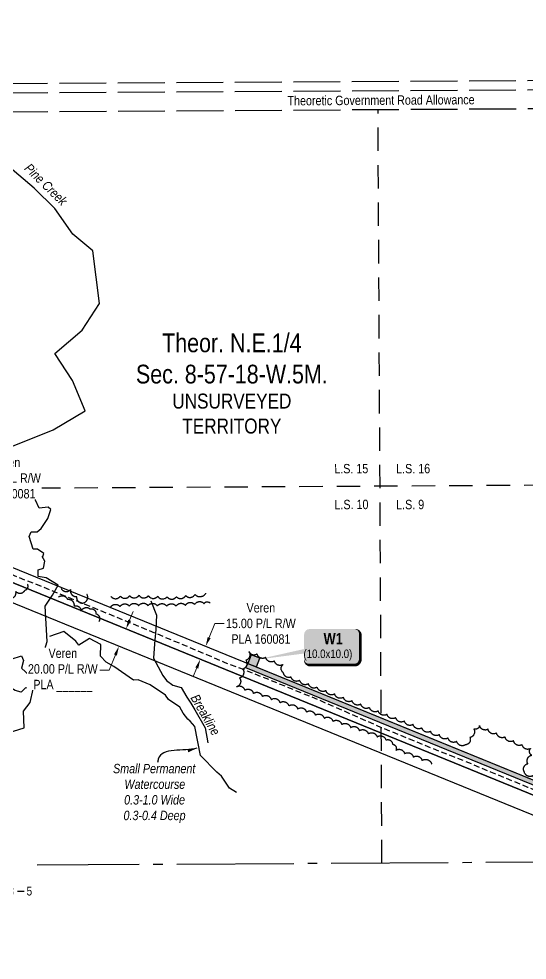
# Model space of a CAD drawing. Extents: x 522284 to 526232, y 5973691 to 5976482.
# Drawn here: x 523682 to 524225, y 5973695 to 5974699 of the extents above; entities that cross this region are included whole.
import ezdxf
from ezdxf.enums import TextEntityAlignment as Align

# ---------------------------------------------------------------- set-up
doc = ezdxf.new("R2010")
doc.units = 0
doc.header["$LTSCALE"] = 5
doc.header["$PDSIZE"] = 10
for name, pattern in [('0', [1, 1, 0]), ('foc-LSD', [8, 5, -3]), ('foc-QUARTERLINE', [33, 25, -3, 2, -3]), ('foc-UNSURVEYED', [12.5, 10, -2.5]), ('UG_PIPE', [1.875, 1.25, -0.625])]:
    doc.linetypes.add(name, pattern=pattern)
doc.layers.get('Defpoints').update_dxf_attribs({"color": 9})
for name, color, linetype in [('10', 1, 'Continuous'), ('9', 3, 'Continuous'), ('AS-PIPE-UG', 44, 'UG_PIPE'), ('C-RW', 13, 'Continuous'), ('C-SYMBOL', 7, 'Continuous'), ('L-QSEC', 8, 'foc-QUARTERLINE'), ('L-ROAD-T', 7, 'Continuous'), ('L-SECLBL', 7, 'Continuous'), ('L-SECTION-LSD', 7, 'foc-LSD'), ('L-UNS-T', 3, 'Continuous'), ('L-USEC', 7, 'foc-UNSURVEYED'), ('P-TEMP-BLOCKS', 250, 'Continuous'), ('P-TEMP-H', 41, 'Continuous'), ('P-TEMP_WORKSPACE', 46, 'Continuous'), ('T-BUSH', 110, '0'), ('T-CREEK', 160, 'Continuous'), ('T-SLOPE', 48, 'Continuous'), ('T-WATER', 160, 'Continuous'), ('T-WATER-T', 170, 'Continuous')]:
    doc.layers.add(name, color=color, linetype=linetype)
doc.layers.add('C-RW-T', color=13, linetype='Continuous', lineweight=9)
doc.layers.add('T-TEXT', color=48, linetype='Continuous', lineweight=18)
doc.styles.add('100L', font='ARIALN.TTF', dxfattribs={"height": 11})
doc.styles.add('175L', font='ARIALN.TTF', dxfattribs={"height": 20})
doc.styles.add('80', font='ARIALN.TTF', dxfattribs={"height": 10})
doc.styles.add('80CG', font='ARIALN.TTF', dxfattribs={"height": 10})
doc.styles.add('80L', font='ARIALN.TTF', dxfattribs={"height": 10})
doc.styles.add('BOLD', font='ARIALNB.TTF')
doc.styles.add('foc-LtypeFont', font='ARIALN.TTF', dxfattribs={"height": 7.349999999999999})
doc.styles.add('SIMPLEX', font='ARIALN.TTF')
doc.linetypes.add('foc-TOPO-flowdirection-NOLINE', pattern='A,0,[">",foc-LtypeFont,S=0.3,R=0,X=0,Y=-0.945],-20,[">",foc-LtypeFont,S=0.3,R=0,X=0,Y=-0.945],0', length=20)
doc.dimstyles.new('Compass 5 000', dxfattribs={"dimscale": 5, "dimtxt": 9, "dimasz": 2, "dimexe": 0.2, "dimexo": 0.0625, "dimgap": 0.5, "dimtad": 0, "dimtih": 1, "dimtoh": 1, "dimzin": 0, "dimdsep": 46, "dimtxsty": '80CG', "dimcen": 0.1, "dimse1": 1, "dimse2": 1, "dimclrd": 256, "dimclrt": 256, "dimaunit": 1, "dimadec": 4, "dimazin": 0, "dimtfac": 0.06, "dimtofl": 0, "dimtmove": 0, "dimatfit": 1, "dimfxl": 0.2, "dimtolj": 1, "dimtzin": 0, "dimlwd": -1, "dimarcsym": 0})

# ---------------------------------------------------------------- blocks, each defined once
blk = doc.blocks.new('L-SECLBL')
at = {"layer": '9', "color": 7}
for p, q in [((-5.082139060913505, -27.83004804289613), (-12.28857354467345, -27.83004804289613)), ((20.70431141927111, -27.83004804289613), (13.49787693551116, -27.83004804289613))]:
    blk.add_line(p, q, dxfattribs=at)
at = {"layer": '10', "color": 2, "style": 'SIMPLEX'}
blk.add_attdef('SEC', text='', height=30, dxfattribs=at).set_placement((0, 0), align=Align.MIDDLE)
at = {"layer": '10', "color": 5, "style": '80L'}
blk.add_attdef('TWP', text='', height=9.5, dxfattribs=at).set_placement((-14.43410290347765, -27.36845155570791), align=Align.MIDDLE_RIGHT)
blk.add_attdef('RGE', text='', height=9.5, dxfattribs=at).set_placement((3.622123863462547, -27.36845155570791), align=Align.MIDDLE_CENTER)
blk.add_attdef('MER', text='', height=9.5, dxfattribs=at).set_placement((23.16775162027989, -27.36845155570791), align=Align.MIDDLE_LEFT)
blk = doc.blocks.new('*D377')
at = {"layer": 'C-RW-T', "transparency": 16777216}
for p, q in [((523885.2294893684, 5974039.052100388), (523891.3481340618, 5974054.090109444)), ((523891.3481340618, 5974054.090109444), (523901.3481340618, 5974054.090109444)), ((523872.0393608557, 5974006.634255925), (523868.2705929256, 5973997.371621943))]:
    blk.add_line(p, q, dxfattribs=at)
for points in [[(523883.6857170379, 5974039.680228377), (523886.7732616987, 5974038.4239724), (523881.4607214378, 5974029.789466406)], [(523870.4955885252, 5974007.262383914), (523873.583133186, 5974006.006127937), (523875.8081287863, 5974015.896889907)]]:
    blk.add_solid(points, dxfattribs=at)
at = {"layer": 'Defpoints', "color": 0, "transparency": 16777216}
for p in [(523852.6817911803, 5974041.49899845), (523847.0291985287, 5974027.606421951), (523881.4607214378, 5974029.789466406)]:
    blk.add_point(p, dxfattribs=at)
at = {"layer": 'C-RW-T', "transparency": 16777216, "insert": (523940.4340822198, 5974054.090109443), "char_height": 10, "attachment_point": 5, "style": '80CG'}
blk.add_mtext('\\A1;Veren\\P15.00 P/L R/W\\PPLA 160081', dxfattribs=at)
blk = doc.blocks.new('*D378')
at = {"layer": 'C-RW-T', "transparency": 16777216}
for p, q in [((523597.6930320831, 5974156.427783628), (523619.157028961, 5974209.178683155)), ((523619.157028961, 5974209.178683155), (523629.1570289612, 5974209.178683155)), ((523584.5037522111, 5974124.013206729), (523580.73486639, 5974114.750620715))]:
    blk.add_line(p, q, dxfattribs=at)
for points in [[(523596.1492677473, 5974157.055931265), (523599.2367964189, 5974155.799635991), (523593.924146262, 5974147.165197614)], [(523582.9599878753, 5974124.641354365), (523586.0475165469, 5974123.385059092), (523588.2726380322, 5974133.275792743)]]:
    blk.add_solid(points, dxfattribs=at)
at = {"layer": 'Defpoints', "color": 0, "transparency": 16777216}
for p in [(523598.7528596276, 5974145.200425647), (523588.2726380322, 5974133.275792743), (523593.1013513976, 5974131.311020777)]:
    blk.add_point(p, dxfattribs=at)
at = {"layer": 'C-RW-T', "transparency": 16777216, "insert": (523668.2429771193, 5974209.178683156), "char_height": 10, "attachment_point": 5, "style": '80CG', "bg_fill": 3, "box_fill_scale": 1.1, "bg_fill_color": 256, "bg_fill_true_color": 13158600, "bg_fill_transparency": 0}
blk.add_mtext('\\A1;Veren\\P15.00 P/L R/W\\PPLA 160081', dxfattribs=at)
blk = doc.blocks.new('*U480')
at = {"true_color": 0xff8aff}
h = blk.add_hatch(color=211, dxfattribs=at)
edge = h.paths.add_edge_path()
edge.add_line((-23.99999999999998, -20), (23.99999999999998, -20))
edge.add_arc((23.99999999999998, -14), 6, 270, 360)
edge.add_line((29.99999999999998, -14), (29.99999999999998, 12.5))
edge.add_arc((23.99999999999998, 12.5), 6, 0, 90)
edge.add_line((23.99999999999998, 18.5), (-23.99999999999998, 18.5))
edge.add_arc((-23.99999999999998, 12.5), 6, 90, 180)
edge.add_line((-29.99999999999998, 12.5), (-29.99999999999998, -14))
edge.add_arc((-23.99999999999998, -14), 6, 180, 270)
at = {"color": 250, "flags": 128}
blk.add_lwpolyline([(-23.99999999999998, -20, 3, 3, 0), (23.99999999999998, -20, 3, 3, 0.414213562373095), (29.99999999999998, -14, 3, 3, 0), (29.99999999999998, 12.5, 3, 0, 0.414213562373095), (23.99999999999998, 18.5, 0, 0, 0), (-23.99999999999998, 18.5, 0, 0, 0.414213562373095), (-29.99999999999998, 12.5, 0, 0, 0), (-29.99999999999998, -14, 0, 3, 0.414213562373095)], format="xyseb", close=True, dxfattribs=at)
at = {"flags": 128}
blk.add_lwpolyline([(-80.80637775742412, -14.26825113307858, 0, 7.499999999999998, 0), (-3.398394867633904e-15, 3.944304526105059e-31, 0, 0, 0)], format="xyseb", dxfattribs=at)
at = {"color": 250}
for tag, p, height, style in [('TEMP_AREA_W1_001', (-9.212824010914055, 2.244292974654144), 12, 'BOLD'), ('ENTER_TEXT_001', (-30.65893587994544, -12.47010782646594), 9, '80')]:
    blk.add_attdef(tag, p, '', height=height, dxfattribs=dict(at, style=style))
blk = doc.blocks.new('*D490')
at = {"layer": 'C-RW-T', "transparency": 16777216}
for p, q in [((523800.2382597437, 5974057.497440176), (523804.0143056375, 5974066.757109577)), ((523785.1384412728, 5974020.469466737), (523778.5025433165, 5974004.196830498)), ((523778.5025433165, 5974004.196830498), (523768.5025433169, 5974004.196830499))]:
    blk.add_line(p, q, dxfattribs=at)
for points in [[(523798.6949815103, 5974058.126781158), (523801.7815379773, 5974056.868099194), (523796.4622138503, 5974048.237770775)], [(523783.5951630394, 5974021.09880772), (523786.6817195064, 5974019.840125755), (523788.9144871666, 5974029.729136138)]]:
    blk.add_solid(points, dxfattribs=at)
at = {"layer": 'Defpoints', "color": 0, "transparency": 16777216}
for p in [(523786.2290466328, 5974052.410804107), (523778.6813199488, 5974033.90216947), (523788.9144871666, 5974029.729136138)]:
    blk.add_point(p, dxfattribs=at)
at = {"layer": 'C-RW-T', "transparency": 16777216, "insert": (523728.9629798797, 5974004.196830498), "char_height": 10, "attachment_point": 5, "style": '80CG', "bg_fill": 3, "box_fill_scale": 1.1, "bg_fill_color": 256, "bg_fill_true_color": 13158600, "bg_fill_transparency": 0}
blk.add_mtext('\\A1;Veren\\P20.00 P/L R/W\\PPLA ______', dxfattribs=at)

msp = doc.modelspace()

# ---------------------------------------------------------------- hatches: boundary and pattern name
at = {"layer": 'P-TEMP-H'}
for points in [[(523935.6167718493, 5974007.681209672), (523939.3905387548, 5974016.935438874), (523930.1363095528, 5974020.70920578), (523926.3625426471, 5974011.454976577)], [(524884.2043565647, 5973983.404365438), (524884.2741335707, 5973968.188160326), (524773.0933928224, 5973968.193245303), (524560.9117825005, 5973812.894647564), (524400.004344493, 5973812.912801512), (523924.475659194, 5974006.827861977), (523926.3625426471, 5974011.454976577), (524400.9843215509, 5973817.909741981), (524559.2787026756, 5973817.891882843), (524771.4601632842, 5973973.190371006), (524879.2541139824, 5973973.185440927), (524879.2154508358, 5973981.616676491)]]:
    msp.add_hatch(color=256, dxfattribs=at).paths.add_polyline_path(points)

# ---------------------------------------------------------------- linework, layer by layer
at = {"layer": 'AS-PIPE-UG', "flags": 128}
msp.add_lwpolyline([(525367.066, 5973964.588000037), (525352.897, 5973972.625), (525345.015, 5973976.55), (525335.6619999955, 5973980.772999999), (525326.251, 5973980.742999989), (525298.062, 5973979.568), (525266.7559999991, 5973978.854000037), (525235.035, 5973977.481), (525221.831, 5973976.921), (525193.561, 5973976.421), (525174.157, 5973976.234), (525152.611, 5973975.138000037), (525143.331, 5973974.279), (525116.408, 5973973.831), (525098.176, 5973973.088), (525086.36, 5973973.264), (525069.544999996, 5973972.682), (525039.786, 5973971.156), (524945.81, 5973968.089), (524900.432, 5973966.81), (524855.942, 5973965.878), (524799.256, 5973966.876), (524788.941, 5973967.27), (524785.1309999987, 5973967.317), (524780.9659999955, 5973967.650000037), (524776.947, 5973966.499), (524771.961, 5973963.229), (524765.973, 5973958.67), (524732.911, 5973935.012), (524704.775, 5973914.071999989), (524670.3809999987, 5973889.2), (524632.395, 5973861.762), (524605.5319999986, 5973841.541999989), (524583.8989999954, 5973825.869), (524571.17, 5973816.675), (524568.3949999986, 5973814.802), (524565.752, 5973813.083999989), (524561.5559999986, 5973810.609), (524554.711, 5973810.579), (524510.6969999941, 5973810.858000036), (524453.475, 5973811.454), (524426.3709999955, 5973811.273), (524407.7729999986, 5973811.024000037), (524402.444, 5973810.973), (524395.341, 5973810.815), (524381.3259999955, 5973816.18), (524333.7209999986, 5973834.977999989), (524281.922, 5973855.780000036), (524225.7029999999, 5973879.21), (524185.966, 5973895.573), (524156.8819999999, 5973907.662), (524133.1779999999, 5973916.850999989), (524069.2789999999, 5973942.857), (524003.4779999999, 5973971.924), (523926.348, 5974003.329), (523902.3899999993, 5974012.186), (523860.932, 5974029.895000036), (523707.934, 5974092.945), (523688.695, 5974100.398), (523671.978, 5974107.2), (523658.9309999977, 5974113.591), (523626.183, 5974125.805000035), (523606.1879999993, 5974134.124), (523576.369, 5974145.9), (523559.942, 5974153.934), (523546.1979999993, 5974158.562999989), (523533.1469999977, 5974163.876), (523523.165, 5974167.402), (523520.112, 5974168.248), (523514.165, 5974170.513999989), (523507.0789999971, 5974172.765), (523496.84, 5974176.034), (523494.918, 5974177.191), (523492.336, 5974178.555999989), (523488.169, 5974181.607), (523484.969, 5974184.869), (523479.654, 5974190.703), (523472.769, 5974198.172999989), (523471.0619999993, 5974200.155), (523468.9239999993, 5974202.585999989), (523468.406, 5974204.464), (523469.3009999993, 5974206.221), (523473.1939999993, 5974209.527)], dxfattribs=at)
at = {"layer": 'C-RW'}
msp.add_lwpolyline([(525393.4224107693, 5973941.985532816), (525343.6433680225, 5973969.424407204), (525324.9005200405, 5973973.895924519), (524881.6789999951, 5973958.194000039), (524776.3599097492, 5973958.198816862), (524564.1779999937, 5973802.9), (524398.044397438, 5973802.918743574), (524154.627, 5973902.180000039), (523487.267, 5974174.326), (523461.4499999969, 5974203.883), (523472.7407111904, 5974213.745039139), (523496.2192851619, 5974186.865223092), (524160.2876426891, 5973916.061538089), (524400.9843215509, 5973817.909741981), (524559.2787026762, 5973817.891882845), (524771.4601632833, 5973973.190371003), (524881.4138784804, 5973973.185342149), (525328.738763264, 5973989.032635781), (525347.2809604986, 5973978.831282296), (525393.3598314462, 5973953.43199211)], dxfattribs=at)
at = {"layer": 'C-RW', "flags": 128}
for points in [[(522742.2192035589, 5974043.693564407), (522802.3109999977, 5974044.879), (523091.938, 5974050.612), (523148.619, 5974060.03), (523315.941, 5974065.046), (523438.9689999995, 5974196.161), (523461.466212218, 5974203.864439186), (523487.267, 5974174.326), (524154.627, 5973902.180000037), (524398.0443974386, 5973802.918743574), (524564.1779999944, 5973802.9), (524776.3599097496, 5973958.198816862), (524881.6789999953, 5973958.194000037), (525306.0621229168, 5973973.228540206), (525340.5002145945, 5974035.750523697), (525338.5289743493, 5974157.584311625), (525405.200464353, 5974158.743002738)], [(525405.309749945, 5974138.753443658), (525358.8377766813, 5974137.945802162), (525360.572, 5974030.761), (525318.1002705895, 5973953.654033965), (524882.0324953566, 5973938.20554382), (524782.892905036, 5973938.210078049), (524570.7103964213, 5973782.910822873), (524394.1244986318, 5973782.930745699), (524147.079476414, 5973883.671282574), (523475.3306197824, 5974157.607035878), (523455.2422941521, 5974180.605472593), (523450.145285541, 5974178.86016764), (523324.8372642109, 5974045.31527366), (523150.5654469602, 5974040.090931163), (523093.7836164634, 5974030.656177372), (522802.7065821895, 5974024.894474776), (522742.3178971877, 5974023.703182436)]]:
    msp.add_lwpolyline(points, dxfattribs=at)
at = {"layer": 'L-QSEC'}
msp.add_line((524470.5833969277, 5973800.700235982), (523701.6423701143, 5973796.148853037), dxfattribs=at)
at = {"layer": 'L-SECTION-LSD', "flags": 128}
for points in [[(524069.7571583386, 5973798.327734525), (524065.5715076745, 5974602.559420862)], [(522861.5289008063, 5974193.785994205), (524468.4542412675, 5974203.272729053)]]:
    msp.add_lwpolyline(points, dxfattribs=at)
at = {"layer": 'L-USEC'}
for p, q in [((523662.7586446522, 5974630.34990789), (524466.1523232548, 5974635.081945274)), ((523662.817863385, 5974620.29589697), (524466.2115419876, 5974625.027934354)), ((523662.9363008504, 5974600.187875128), (524466.3299794531, 5974604.919912513))]:
    msp.add_line(p, q, dxfattribs=at)
at = {"layer": 'P-TEMP_WORKSPACE'}
for points in [[(523935.6167718493, 5974007.681209672), (523939.3905387548, 5974016.935438874), (523930.1363095528, 5974020.70920578), (523926.3625426471, 5974011.454976577)], [(524884.2043565647, 5973983.404365438), (524884.2741335707, 5973968.188160326), (524773.0933928224, 5973968.193245303), (524560.9117825005, 5973812.894647564), (524400.004344493, 5973812.912801512), (523924.475659194, 5974006.827861977), (523926.3625426471, 5974011.454976577), (524400.9843215509, 5973817.909741981), (524559.2787026756, 5973817.891882843), (524771.4601632842, 5973973.190371006), (524879.2541139824, 5973973.185440927), (524879.2154508358, 5973981.616676491)]]:
    msp.add_lwpolyline(points, close=True, dxfattribs=at)
at = {"layer": 'T-BUSH', "flags": 128}
for points in [[(523536.7189023565, 5974196.774601012, 0.52056705), (523528.1375723917, 5974191.651593156, 0.52056705), (523532.6807169243, 5974187.529876625, 0.52056705), (523542.1668971793, 5974184.383955834, 0.52056705), (523544.7535679608, 5974177.891919685, 0.52056705), (523541.3504227884, 5974168.494950139, 0.52056705), (523537.9472776138, 5974159.097980609, 0.52056705), (523544.2884804079, 5974153.060625411, 0.52056705), (523552.7597982304, 5974147.7576821, 0.52056705), (523561.2311160508, 5974142.454738788, 0.52056705), (523569.7024338755, 5974137.151795478, 0.52056705), (523578.1737516974, 5974131.848852167, 0.52056705), (523586.6450695178, 5974126.545908856, 0.52056705), (523595.1163873432, 5974121.242965546, 0.52056705), (523603.5877051657, 5974115.940022235, 0.52056705), (523612.0590229883, 5974110.637078924, 0.52056705), (523620.5303408092, 5974105.334135613, 0.52056705), (523629.0016586334, 5974100.031192302, 0.52056705), (523637.4729764552, 5974094.728248991, 0.52056705), (523645.9908082966, 5974089.500717081, 0.52056705), (523654.5316545463, 5974084.310497553, 0.52056705), (523663.0725007954, 5974079.120278026, 0.52056705), (523670.1057206654, 5974072.823538783, 0.52056705), (523673.3336534743, 5974081.148484923, 0.52056705), (523678.6893210735, 5974088.39941446, 0.52056705), (523688.5992034941, 5974089.695047099, 0.52056705), (523691.1670274294, 5974096.17431432, 0.52056705)], [(523727.2609981673, 5974091.290013419, 0.52056705), (523737.2077095597, 5974090.316686193, 0.52056705), (523743.7489283268, 5974082.81861509, 0.52056705), (523750.7235754604, 5974075.9977526, 0.52056705), (523754.6792840461, 5974085.16823742, 0.52056705)], [(523780.3930041757, 5974082.930659403, 0.52056705), (523790.3785354026, 5974083.347312116, 0.52056705), (523800.3640666308, 5974083.763964863, 0.52056705), (523810.3495978562, 5974084.180617611, 0.52056705), (523820.3276133437, 5974083.721279853, 0.52056705), (523830.3045255908, 5974083.13335518, 0.52056705), (523840.2814378379, 5974082.545430508, 0.52056705), (523850.2354762594, 5974082.683010646, 0.52056705), (523860.1555380737, 5974083.898250132, 0.52056705), (523870.0755998858, 5974085.113489619, 0.52056705), (523881.7204281541, 5974086.540018579, 0.52056705)], [(523724.4555940155, 5974082.332471563, -0.52056705), (523733.931049599, 5974079.873915796, -0.52056705), (523740.860930382, 5974072.672444713, -0.52056705), (523748.5184256428, 5974067.259553154, -0.52056705), (523758.1213380608, 5974069.579953642, -0.52056705), (523764.3726439099, 5974064.392209696, -0.52056705), (523767.44663659, 5974056.24191912, -0.52056705)], [(523780.0162260354, 5974071.608806881, -0.52056705), (523789.9968697646, 5974072.129560335, -0.52056705), (523799.9775134938, 5974072.650313788, -0.52056705), (523809.958157223, 5974073.171067243, -0.52056705), (523819.9466392689, 5974073.078596479, -0.52056705), (523829.9373327039, 5974072.813119397, -0.52056705), (523839.9280261403, 5974072.547642312, -0.52056705), (523849.9097204335, 5974072.557805324, -0.52056705), (523859.8618221165, 5974073.474378017, -0.52056705), (523869.8139237973, 5974074.390950709, -0.52056705), (523879.7660254824, 5974075.307523401, -0.52056705), (523886.1379718077, 5974075.894369495, -0.52056705)], [(524869.5543257389, 5973991.538870846, -0.4515561077299541), (524875.7243517791, 5973985.397645528, -0.52056705), (524874.5101974515, 5973976.990130901, -0.52056705), (524864.5193001097, 5973977.24782008, -0.52056705), (524854.5284027678, 5973977.505509259, -0.52056705), (524844.5375054218, 5973977.763198437, -0.52056705), (524834.5466080841, 5973978.020887617, -0.52056705), (524824.555710738, 5973978.278576796, -0.52056705), (524814.564813399, 5973978.536265975, -0.52056705), (524804.5739160585, 5973978.793955153, -0.52056705), (524794.5830187167, 5973979.051644332, -0.52056705), (524784.7410960546, 5973980.544291684, -0.52056705), (524775.7417601458, 5973979.024290874, -0.52056705), (524767.6582263121, 5973973.147138998, -0.52056705), (524759.5746924785, 5973967.269987123, -0.52056705), (524751.4911586449, 5973961.392835246, -0.52056705), (524743.4076248112, 5973955.515683371, -0.52056705), (524735.3240909775, 5973949.638531496, -0.52056705), (524727.2405571439, 5973943.76137962, -0.52056705), (524719.1570233103, 5973937.884227744, -0.52056705), (524711.073489471, 5973932.007075869, -0.52056705), (524702.989955643, 5973926.129923993, -0.52056705), (524694.9064218093, 5973920.252772118, -0.52056705), (524686.8228879757, 5973914.375620276, -0.52056705), (524678.7393541378, 5973908.498468366, -0.52056705), (524670.6558203084, 5973902.621316491, -0.52056705), (524662.5722864748, 5973896.744164615, -0.52056705), (524654.4887526411, 5973890.86701274, -0.52056705), (524646.4052188075, 5973884.989860863, -0.52056705), (524638.3216849738, 5973879.112708989, -0.52056705), (524630.2381511402, 5973873.235557113, -0.52056705), (524622.4226486179, 5973871.616814847, -0.52056705), (524615.1398261643, 5973878.461150496, -0.52056705), (524607.8570037078, 5973885.305486145, -0.52056705), (524600.4419969699, 5973888.516487139, -0.52056705), (524592.6810787456, 5973882.219457543, -0.52056705), (524584.9201605171, 5973875.922427949, -0.52056705), (524577.1592422955, 5973869.625398353, -0.52056705), (524569.3983240727, 5973863.328368758, -0.52056705), (524561.6374058428, 5973857.031339152, -0.52056705), (524559.6338787558, 5973848.663982818, -0.52056705), (524561.6073094651, 5973838.866533932, -0.52056705), (524563.5807401721, 5973829.069085048, -0.52056705), (524556.8785436009, 5973826.180959185, -0.52056705), (524546.8879505032, 5973825.911732584, -0.52056705), (524536.8973574053, 5973825.642505984, -0.52056705), (524526.9067643075, 5973825.373279384, -0.52056705), (524516.916171211, 5973825.104052783, -0.52056705), (524506.9255781133, 5973824.834826183, -0.52056705), (524496.9349850154, 5973824.565599582, -0.52056705), (524486.9443919177, 5973824.296372983, -0.52056705), (524476.9537988198, 5973824.027146382, -0.52056705), (524466.9632057206, 5973823.757919781, -0.52056705), (524456.9726126228, 5973823.48869318, -0.52056705), (524446.982019525, 5973823.21946658, -0.52056705), (524436.9914264285, 5973822.950239981, -0.52056705), (524427.0039942191, 5973822.609205885, -0.52056705), (524417.0283867304, 5973821.999543089, -0.52056705), (524407.0527792501, 5973821.389880296, -0.52056705), (524397.5489914829, 5973823.63677875, -0.52056705), (524388.2992725924, 5973827.421898798, -0.52056705), (524379.0495536934, 5973831.207018846, -0.52056705), (524369.799834803, 5973834.992138894, -0.52056705), (524360.5501159026, 5973838.777258942, -0.52056705), (524351.300397012, 5973842.56237899, -0.52056705), (524342.0506781172, 5973846.347499037, -0.52056705), (524332.8009592197, 5973850.132619086, -0.52056705), (524323.5512403292, 5973853.917739132, -0.52056705), (524314.3015214301, 5973857.702859181, -0.52056705), (524305.0518025396, 5973861.487979229, -0.52056705), (524295.8020836393, 5973865.273099269, -0.52056705), (524286.55236475, 5973869.058219324, -0.52056705), (524277.3026458554, 5973872.843339372, -0.52056705), (524268.0529269606, 5973876.62845942, -0.52056705), (524258.8032080658, 5973880.413579468, -0.52056705), (524249.5534891711, 5973884.198699515, -0.52056705), (524240.3037702762, 5973887.983819564, -0.52056705), (524231.0540513815, 5973891.768939645, -0.52056705), (524221.8043324869, 5973895.554059659, -0.52056705), (524225.5563395955, 5973904.470282458, -0.52056705), (524229.7281225154, 5973913.552168863, -0.52056705), (524228.5362909822, 5973920.632164156, -0.52056705), (524219.4342501116, 5973924.759788824, -0.52056705), (524210.332209241, 5973928.887413491, -0.52056705), (524201.2301683702, 5973933.015038149, -0.52056705), (524192.1281274995, 5973937.142662828, -0.52056705), (524183.026086629, 5973941.270287494, -0.52056705), (524173.9240457583, 5973945.397912162, -0.52056705), (524167.8188527587, 5973941.51547112, -0.52056705), (524163.6614158861, 5973932.427008541, -0.52056705), (524158.9732563506, 5973924.645745258, -0.52056705), (524149.6569475908, 5973928.263869703, -0.52056705), (524140.3406388311, 5973931.881994148, -0.52056705), (524131.0243300712, 5973935.500118594, -0.52056705), (524121.7080213116, 5973939.118243072, -0.52056705), (524112.3917125519, 5973942.736367484, -0.52056705), (524103.075403792, 5973946.354491929, -0.52056705), (524093.7590950324, 5973949.972616374, -0.52056705), (524084.4427862726, 5973953.590740819, -0.52056705), (524075.1264775129, 5973957.208865253, -0.52056705), (524065.810168753, 5973960.826989709, -0.52056705), (524056.4938599933, 5973964.445114155, -0.52056705), (524047.1775512335, 5973968.0632386, -0.52056705), (524037.8612424739, 5973971.681363046, -0.52056705), (524028.5449337141, 5973975.299487491, -0.52056705), (524019.2286249543, 5973978.917611936, -0.52056705), (524009.9123161946, 5973982.535736382, -0.52056705), (524000.5960074347, 5973986.153860861, -0.52056705), (523991.279698675, 5973989.771985271, -0.52056705), (523981.9633899131, 5973993.390109717, -0.52056705), (523972.6470811556, 5973997.008234162, -0.52056705), (523964.6626421083, 5974001.413824287, -0.52056705), (523964.2009912994, 5974010.287106583, -0.52056705), (523954.9460205617, 5974014.059367156, -0.52056705), (523945.6910498267, 5974017.831627761, -0.52056705), (523936.4360790911, 5974021.603888366, -0.52056705), (523927.6779064364, 5974024.273579169, -0.52056705), (523924.3724339103, 5974014.841809233, -0.52056705), (523921.0669613813, 5974005.410039227, -0.52056705), (523917.7614888566, 5973995.978269245, -0.52056705), (523914.4560163297, 5973986.546499286, -0.52056705), (523923.1483257608, 5973982.873515604, -0.52056705), (523932.5747792132, 5973979.55291192, -0.52056705), (523942.0012326634, 5973976.232308256, -0.52056705), (523951.4276861108, 5973972.911704582, -0.52056705), (523960.8541395632, 5973969.591100898, -0.52056705), (523970.2805930141, 5973966.270497269, -0.52056705), (523979.7070464623, 5973962.949893561, -0.52056705), (523989.1334999147, 5973959.629289877, -0.52056705), (523998.5599533648, 5973956.308686214, -0.52056705), (524007.986406815, 5973952.988082539, -0.52056705), (524017.4128602655, 5973949.667478861, -0.52056705), (524026.8393137156, 5973946.346875192, -0.52056705), (524036.2657671658, 5973943.026271518, -0.52056705), (524045.6922206162, 5973939.705667844, -0.52056705), (524055.1186740663, 5973936.385064171, -0.52056705), (524064.5451275166, 5973933.064460497, -0.52056705), (524073.9715809669, 5973929.743856823, -0.52056705), (524081.0874281675, 5973925.243396361, -0.52056705), (524084.6609975939, 5973918.803449586, -0.52056705), (524093.9741804465, 5973915.177286489, -0.52056705), (524103.2873632992, 5973911.551123425, -0.52056705), (524112.6005461519, 5973907.924960363, -0.52056705), (524122.9301510812, 5973903.903045144)]]:
    msp.add_lwpolyline(points, format="xyb", dxfattribs=at)
at = {"layer": 'T-CREEK', "linetype": 'foc-TOPO-flowdirection-NOLINE', "flags": 128}
msp.add_lwpolyline([(523465.93316667, 5973694.811928634), (523497.6641526219, 5973745.376898602), (523562.141197591, 5973816.851555805), (523577.750362745, 5973862.917200075), (523602.4591123002, 5973903.910366708), (523626.9782337509, 5973923.893710328), (523687.71, 5973942.784000039), (523686.917, 5973960.552), (523693.988, 5973969.729), (523697.3399999993, 5973983.872), (523689.033, 5973985.463000001), (523684.57, 5973980.694), (523678.1319999993, 5973982.426), (523662.907, 5973991.594), (523671.0329999993, 5974001.188), (523673.906, 5974016.062), (523684.841999999, 5974019.529), (523687.003, 5974014.463), (523684.79, 5974006.44), (523693.4009999976, 5973998.422), (523705.0959999976, 5974011.273), (523712.378, 5974035.020999989), (523710.1029999993, 5974072.740000036), (523717.788, 5974084.406), (523723.909, 5974095.018), (523711.274, 5974102.726), (523702.706, 5974104.282), (523702.475, 5974111.267000002), (523708.182, 5974113.227), (523709.668, 5974120.697), (523706.971, 5974125.597), (523707.495, 5974125.543), (523708.6619999969, 5974128.949), (523701.886, 5974133.431), (523697.135, 5974133.23), (523693.109, 5974146.926), (523695.171, 5974151.753), (523701.422, 5974151.853), (523705.919, 5974155.341), (523713.037, 5974166.2), (523716.1489999975, 5974175.719), (523713.4089999993, 5974178.191), (523703.83, 5974177.252), (523699.783, 5974185.757000039), (523699.0679999976, 5974201.827), (523667.4392746187, 5974203.909289846), (523652.6690396654, 5974222.677560722), (523675.2223426683, 5974243.372627337), (523718.5493149741, 5974260.719515963), (523752.6603940243, 5974281.188778743), (523739.4283287285, 5974313.490380289), (523720.266396867, 5974342.077313431), (523749.4852190388, 5974367.252859217), (523768.2892933544, 5974395.676584368), (523760.8970320684, 5974451.647728672), (523739.6892051472, 5974469.693769561), (523720.5571735415, 5974496.778460462), (523698.2260306718, 5974518.549488978), (523670.1500249477, 5974542.611397243), (523647.9079870708, 5974567.535696575), (523609.8333394551, 5974573.394377261), (523584.3550703646, 5974594.956874899), (523578.3053172692, 5974628.29951918), (523555.0873955093, 5974657.106332297), (523541.6784258475, 5974684.06921925), (523525.4474572377, 5974699.327700464)], dxfattribs=at)
at = {"layer": 'T-CREEK', "flags": 128}
for points in [[(523675.2223426683, 5974243.372627337), (523718.5493149741, 5974260.719515963), (523752.6603940243, 5974281.188778743), (523739.4283287285, 5974313.490380289), (523720.266396867, 5974342.077313431), (523749.4852190388, 5974367.252859217), (523768.2892933544, 5974395.676584368), (523760.8970320684, 5974451.647728672), (523739.6892051472, 5974469.693769561), (523720.5571735415, 5974496.778460462), (523698.2260306718, 5974518.549488978), (523670.1500249477, 5974542.611397243)], [(523673.906, 5974016.062), (523684.841999999, 5974019.529), (523687.003, 5974014.463), (523684.79, 5974006.44), (523693.4009999976, 5973998.422), (523705.0959999976, 5974011.273), (523712.378, 5974035.020999989), (523710.1029999993, 5974072.740000036), (523717.788, 5974084.406), (523723.909, 5974095.018), (523711.274, 5974102.726), (523702.706, 5974104.282), (523702.475, 5974111.267000002), (523708.182, 5974113.227), (523709.668, 5974120.697), (523706.971, 5974125.597), (523707.495, 5974125.543), (523708.6619999969, 5974128.949), (523701.886, 5974133.431), (523697.135, 5974133.23), (523693.109, 5974146.926), (523695.171, 5974151.753), (523701.422, 5974151.853), (523705.919, 5974155.341), (523713.037, 5974166.2), (523716.1489999975, 5974175.719), (523713.4089999993, 5974178.191), (523703.83, 5974177.252), (523699.783, 5974185.757000039), (523699.0679999976, 5974201.827), (523667.4392746187, 5974203.909289846)], [(523626.9782337509, 5973923.893710328), (523687.71, 5973942.784000039), (523686.917, 5973960.552), (523693.988, 5973969.729), (523697.3399999993, 5973983.872), (523689.033, 5973985.463000001), (523684.57, 5973980.694), (523678.1319999993, 5973982.426)]]:
    msp.add_lwpolyline(points, dxfattribs=at)
at = {"layer": 'T-SLOPE', "flags": 128}
msp.add_lwpolyline([(523823.0789000001, 5974078.0923), (523828.9380000001, 5974062.823299999), (523828.1341000004, 5974047.7627), (523826.7862999998, 5974032.4848), (523825.8079000004, 5974017.1062), (523835.5936000003, 5973998.420700001), (523839.6604000004, 5973993.419600001), (523846.569599997, 5973988.1533), (523855.1698999977, 5973985.935799999), (523861.4724999995, 5973975.481199999), (523865.7337999989, 5973969.068299999), (523869.9050999977, 5973961.9694), (523880.7947000004, 5973942.7908), (523883.7506999967, 5973926.826199999)], dxfattribs=at)
at = {"layer": 'T-WATER', "flags": 128}
msp.add_lwpolyline([(523914.5599999993, 5973873.835), (523906.9629999992, 5973878.344), (523898.464, 5973891.001), (523893.2749999993, 5973895.392), (523876.146, 5973913.387), (523869.8989999993, 5973944.068), (523864.866, 5973949.871), (523862.544, 5973952.057), (523857.533, 5973958.546), (523853.8529999976, 5973964.646), (523841.981, 5973973.079), (523838.6909999975, 5973977.621), (523822.1219999968, 5973988.711), (523809.436, 5973994.079), (523804.261, 5973993.773000039), (523783.3239999976, 5974008.345), (523775.2699999969, 5974012.797), (523769.1209999993, 5974019.328), (523769.521, 5974031.762), (523757.585, 5974038.228), (523746.1199999993, 5974031.000999989), (523743.0159999998, 5974035.246), (523730.1119999969, 5974045.524000025), (523714.603, 5974040.246)], dxfattribs=at)
at = {"layer": 'T-WATER', "linetype": 'foc-TOPO-flowdirection-NOLINE', "flags": 128}
msp.add_lwpolyline([(523914.5599999993, 5973873.835), (523906.9629999992, 5973878.344), (523898.464, 5973891.001), (523893.2749999993, 5973895.392), (523876.146, 5973913.387), (523869.8989999993, 5973944.068), (523864.866, 5973949.871), (523862.544, 5973952.057), (523857.533, 5973958.546), (523853.8529999976, 5973964.646), (523841.981, 5973973.079), (523838.6909999975, 5973977.621), (523822.1219999968, 5973988.711), (523809.436, 5973994.079), (523804.261, 5973993.773000039), (523783.3239999976, 5974008.345), (523775.2699999969, 5974012.797), (523769.1209999993, 5974019.328), (523769.521, 5974031.762), (523757.585, 5974038.228), (523746.1199999993, 5974031.000999989), (523743.0159999998, 5974035.246), (523730.1119999969, 5974045.524000025), (523714.603, 5974040.246)], dxfattribs=at)

# ---------------------------------------------------------------- block references
at = {"layer": 'L-SECLBL', "xscale": 0.9994219999999986, "yscale": 0.9994219999999986, "zscale": 0.9994219999999986}
msp.add_blockref('L-SECLBL', (523667.0515472849, 5973795.944109017), dxfattribs=at).add_auto_attribs({'SEC': '8', 'TWP': '57', 'RGE': '18', 'MER': '5'})
at = {"layer": 'P-TEMP-BLOCKS', "xscale": 0.9994219999999986, "yscale": 0.9994219999999986, "zscale": 0.9994219999999986}
msp.add_blockref('*U480', (524016.599987383, 5974029.714598519), dxfattribs=at).add_auto_attribs({'TEMP_AREA_W1_001': 'W1', 'ENTER_TEXT_001': '(10.0x10.0)'})

# ---------------------------------------------------------------- texts
at = {"layer": 'C-SYMBOL', "color": 3, "insert": (523909.4631466451, 5974363.545049503), "char_height": 19.98843999999963, "width": 203.1248179061362, "attachment_point": 2, "style": '175L'}
msp.add_mtext('Theor. N.E.1/4\\PSec. 8-57-18-W.5M.', dxfattribs=at)
at = {"layer": 'L-ROAD-T', "style": '80L'}
msp.add_text('Theoretic Government Road Allowance', height=9.994219999999814, rotation=0.3374717263999458, dxfattribs=at).set_placement((524068.7967960006, 5974612.504537012), align=Align.MIDDLE_CENTER)
at = {"layer": 'L-UNS-T', "color": 3, "insert": (523909.4631466451, 5974277.988240928), "char_height": 15.99075199999981, "attachment_point": 5, "style": '80L'}
msp.add_mtext_dynamic_manual_height_columns('UNSURVEYED TERRITORY', width=126.4137517053192, gutter_width=47.49999999999962, heights=[0], dxfattribs=at)
at = {"layer": 'T-TEXT', "insert": (523877.4017471878, 5973973.331802919), "char_height": 9.999999999999902, "attachment_point": 1, "rotation": 300.1324017447629, "style": '80L'}
msp.add_mtext_dynamic_manual_height_columns('\\pi-7.48752;{\\fArial Narrow|b0|i1|c0|p34;Breakline}', width=31.99631650750311, gutter_width=49.99999999999932, heights=[0], dxfattribs=at)
at = {"layer": 'T-WATER-T', "insert": (523694.1694499917, 5974546.008551041), "char_height": 9.994219999999817, "attachment_point": 1, "rotation": 315.6347827474881, "style": '80L'}
msp.add_mtext_dynamic_manual_height_columns('\\pi0.01864;{\\fArial Narrow|b0|i1|c0|p34;Pine Creek}', width=56.72346521145908, gutter_width=49.99999999999932, heights=[0], dxfattribs=at)
at = {"layer": 'T-WATER-T', "insert": (523781.8317737614, 5973904.270446691), "char_height": 9.999999999999902, "attachment_point": 1, "style": '80L'}
msp.add_mtext_dynamic_manual_height_columns('\\pi0.78329;{\\fArial Narrow|b0|i1|c0|p34;Small Permanent \\P\\pi12.92176;Watercourse\\P\\pi12.60457;0.3-1.0 Wide\\P\\pi11.94291;0.3-0.4 Deep}', width=89.06316507503274, gutter_width=0, heights=[0], dxfattribs=at)

# ---------------------------------------------------------------- dimensions: what is measured, and where the dimension line sits
at = {"layer": 'C-RW-T'}
dim = msp.add_linear_dim(base=(523881.4607214378, 5974029.789466406), p1=(523847.0291985291, 5974027.606421951), p2=(523852.6817911805, 5974041.49899845), angle=67.85964230484582, text='Veren\\P15.00 P/L R/W\\PPLA 160081', dimstyle='Compass 5 000', dxfattribs=at)
dim.commit()
dim.dimension.update_dxf_attribs({"geometry": '*D377', "text_midpoint": (523940.4340822198, 5974054.090109443), "dimtype": 161})

# ---------------------------------------------------------------- leaders
at = {"layer": 'T-WATER-T', "path_type": 1}
msp.add_leader([(523872.083313306, 5973920.914706703), (523830.9247206469, 5973909.365173172), (523830.2026555011, 5973905.755934547)], dimstyle='Compass 5 000', override={"dimgap": 0.5, "dimtad": 0}, dxfattribs=at)

# ---------------------------------------------------------------- next in the draw order: texts
at = {"layer": 'L-SECTION-LSD', "char_height": 9.994280000000002, "attachment_point": 1, "rotation": 0.33825065779051805, "style": '100L', "bg_fill": 3, "box_fill_scale": 1.5, "bg_fill_color": 256, "bg_fill_transparency": 0}
for s, width, insert in [('\\pi1.84475;L.S. 15', 36.83836278769439, (524016.9832992543, 5974224.224610482)), ('L.S. 16', 36.92030607851429, (524084.9038270179, 5974224.224610482)), ('\\pi2.02792;L.S. 10', 36.93291273864043, (524016.9832992543, 5974185.961797803)), ('L.S. 9', 30.50981940437277, (524084.9038270179, 5974185.961797803))]:
    msp.add_mtext_dynamic_manual_height_columns(s, width=width, gutter_width=54.96853999999993, heights=[0], dxfattribs=dict(at, insert=insert))

# ---------------------------------------------------------------- next in the draw order: dimensions: what is measured, and where the dimension line sits
at = {"layer": 'C-RW-T'}
dim = msp.add_linear_dim(base=(523588.2726380322, 5974133.275792743), p1=(523598.7528596275, 5974145.200425649), p2=(523593.1013513978, 5974131.311020778), angle=247.8589130668537, text='Veren\\P15.00 P/L R/W\\PPLA 160081', dimstyle='Compass 5 000', override={"dimtfill": 1}, dxfattribs=at)
dim.commit()
dim.dimension.update_dxf_attribs({"geometry": '*D378', "text_midpoint": (523668.2429771193, 5974209.178683156), "dimtype": 161})
at = {"layer": 'C-RW-T', "color": 6}
dim = msp.add_linear_dim(base=(523788.9144871666, 5974029.729136138), p1=(523786.2290466324, 5974052.410804106), p2=(523778.6813199485, 5974033.902169469), angle=247.81461587937758, text='Veren\\P20.00 P/L R/W\\PPLA ______', dimstyle='Compass 5 000', override={"dimtfill": 1}, dxfattribs=at)
dim.commit()
dim.dimension.update_dxf_attribs({"geometry": '*D490', "text_midpoint": (523728.9629798797, 5974004.196830498), "dimtype": 161})

doc.saveas('drawing.dxf')
